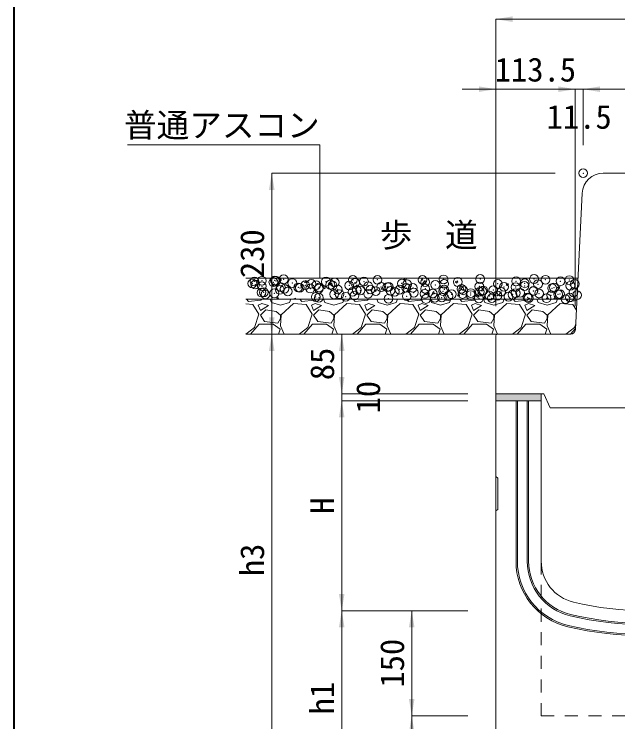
# Model space of a CAD drawing. Units: millimetres at full size. Extents: x 0 to 26200, y 7460 to 13400.
# Drawn here: x 400 to 1263, y 10806 to 11817 of the extents above; entities that cross this region are included whole.
import ezdxf
from ezdxf.enums import TextEntityAlignment as Align

# ---------------------------------------------------------------- set-up
doc = ezdxf.new("R2010")
doc.units = ezdxf.units.MM
doc.header["$LTSCALE"] = 25
doc.header["$PDMODE"] = 32
doc.header["$PDSIZE"] = 12.5
doc.linetypes.add('USER1', pattern=[1.35, 0.75, -0.6])
doc.layers.add('ハッチング_モルタル', color=30, linetype='Continuous')
doc.layers.add('文字', color=7, linetype='Continuous')
for name, color, linetype, lineweight in [('図枠', 7, 'Continuous', 5), ('基礎', 3, 'Continuous', 20), ('寸法線', 7, 'Continuous', 9), ('引出線', 4, 'Continuous', 9), ('本体', 2, 'Continuous', 20), ('目地', 132, 'Continuous', 5), ('舗装・基礎', 7, 'Continuous', 5)]:
    doc.layers.add(name, color=color, linetype=linetype, lineweight=lineweight)
doc.styles.add('ＭＳ ゴシック', font='')
doc.styles.get('ＭＳ ゴシック').set_extended_font_data('MS Gothic')

# ---------------------------------------------------------------- blocks, each defined once
blk = doc.blocks.new('filled_arrow')
at = {"color": 0, "linetype": 'Continuous', "lineweight": -2}
blk.add_solid([(7.5, 1.25), (0, 0), (7.5, -1.25)], dxfattribs=at)

msp = doc.modelspace()

# ---------------------------------------------------------------- hatches: boundary and pattern name
at = {"layer": 'ハッチング_モルタル'}
msp.add_hatch(color=256, dxfattribs=at).paths.add_polyline_path([(1153.05, 11265.09), (1153.05, 11275.09), (1088.05, 11275.09), (1088.05, 11265.09)])

# ---------------------------------------------------------------- linework, layer by layer
at = {"layer": '図枠', "lineweight": 40}
msp.add_line((400, 7659.96), (400, 13199.96), dxfattribs=at)
at = {"layer": '基礎'}
for p, q in [((1205.55, 11440.09), (730.89, 11440.09)), ((1204.05, 11410.09), (730.89, 11410.09)), ((1194.89, 11360.09), (730.89, 11360.09))]:
    msp.add_line(p, q, dxfattribs=at)
at = {"layer": '寸法線', "lineweight": 13}
for p, q in [((1088.05, 11810.09), (1518.05, 11810.09)), ((1088.05, 11400.09), (1088.05, 11810.09)), ((1040.05, 11710.09), (1201.55, 11710.09)), ((1088.05, 11400.09), (1088.05, 11710.09)), ((1153.55, 11710.09), (1261.05, 11710.09)), ((1201.55, 11400.09), (1201.55, 11710.09)), ((1201.55, 11400.09), (1201.55, 11710.09)), ((1213.05, 11710.09), (1393.05, 11710.09)), ((1213.05, 11630.09), (1213.05, 11710.09)), ((1213.05, 11630.09), (1213.05, 11637.63)), ((768.05, 11590.09), (768.05, 11360.09)), ((1173.05, 11590.09), (768.05, 11590.09)), ((768.05, 11360.09), (768.05, 10715.09)), ((1048.05, 11360.09), (768.05, 11360.09)), ((1048.05, 11360.09), (768.05, 11360.09)), ((868.05, 11360.09), (868.05, 11275.09)), ((1048.05, 11360.09), (868.05, 11360.09)), ((868.05, 11323.09), (868.05, 11217.09)), ((1048.05, 11275.09), (868.05, 11275.09)), ((1048.05, 11275.09), (868.05, 11275.09)), ((868.05, 11265.09), (868.05, 10965.09)), ((1048.05, 11265.09), (868.05, 11265.09)), ((1048.05, 11265.09), (868.05, 11265.09)), ((1048.05, 10965.09), (868.05, 10965.09)), ((868.05, 10965.09), (868.05, 10715.09)), ((1048.05, 10965.09), (868.05, 10965.09)), ((968.05, 10815.09), (968.05, 10965.09)), ((1048.05, 10965.09), (968.05, 10965.09)), ((1048.05, 10815.09), (968.05, 10815.09)), ((968.05, 10715.09), (968.05, 10815.09)), ((1048.05, 10815.09), (968.05, 10815.09))]:
    msp.add_line(p, q, dxfattribs=at)
at = {"layer": '引出線'}
msp.add_lwpolyline([(836.58, 11440.16), (836.58, 11630.51), (561.74, 11630.51)], dxfattribs=at)
at = {"layer": '本体'}
for p, q in [((1241.58, 11590.09), (1364.51, 11590.09)), ((1211.62, 11561.58), (1201.88, 11366.74)), ((1088.05, 11357.09), (1088.05, 11275.09)), ((1091.05, 11360.09), (1194.89, 11360.09)), ((1088.05, 11275.09), (1088.05, 10715.09)), ((1088.05, 11275.09), (1153.05, 11275.09)), ((1088.05, 11275.09), (1156.86, 11275.09)), ((1153.05, 11275.09), (1153.05, 11035.61)), ((1156.86, 11275.09), (1166.05, 11255.09)), ((1088.05, 11265.09), (1153.05, 11265.09)), ((1166.05, 11255.09), (1440.05, 11255.09))]:
    msp.add_line(p, q, dxfattribs=at)
at = {"layer": '本体', "lineweight": 9}
for p, q in [((1088.05, 11156.59), (1091.25, 11154.59)), ((1091.25, 11154.59), (1091.25, 11109.59)), ((1091.25, 11109.59), (1088.05, 11107.59))]:
    msp.add_line(p, q, dxfattribs=at)
at = {"layer": '本体', "linetype": 'USER1', "lineweight": 15}
for p, q in [((1153.05, 11035.61), (1153.05, 10815.09)), ((1153.05, 10815.09), (1453.05, 10815.09))]:
    msp.add_line(p, q, dxfattribs=at)
at = {"layer": '本体'}
for centre, radius, start, end in [((1241.58, 11560.09), 30, 90, 177.13759), ((1194.89, 11367.09), 7, 270, 357.13759), ((1091.05, 11357.09), 3, 90, 180), ((1213.05, 11035.61), 60, 180, 256.65764), ((1303.05, 11415.09), 450, 256.65764, 283.34236)]:
    msp.add_arc(centre, radius, start, end, dxfattribs=at)
msp.add_point((1213.05, 11590.09), dxfattribs=at)
at = {"layer": '目地'}
for p, q in [((1117.05, 11265.09), (1117.05, 11035.61)), ((1119.05, 11265.09), (1119.05, 11035.61)), ((1133.05, 11265.09), (1133.05, 11035.61)), ((1135.05, 11265.09), (1135.05, 11035.61))]:
    msp.add_line(p, q, dxfattribs=at)
for centre, radius, start, end in [((1213.05, 11035.61), 96, 180, 256.65764), ((1213.05, 11035.61), 94, 180, 256.65764), ((1213.05, 11035.61), 80, 180, 256.65764), ((1213.05, 11035.61), 78, 180, 256.65764), ((1303.05, 11415.09), 468, 256.65764, 283.34236), ((1303.05, 11415.09), 470, 256.65764, 283.34236), ((1303.05, 11415.09), 486, 256.65764, 283.34236), ((1303.05, 11415.09), 484, 256.65764, 283.34236)]:
    msp.add_arc(centre, radius, start, end, dxfattribs=at)
at = {"layer": '舗装・基礎'}
for p, q in [((744.67, 11440.09), (745.05, 11440.05)), ((745, 11440.04), (744.99, 11440.09)), ((778.45, 11437.13), (780.9, 11440.05)), ((778.45, 11437.13), (781.48, 11436.86)), ((781.43, 11436.85), (780.85, 11440.04)), ((814.89, 11433.94), (817.33, 11436.86)), ((817.87, 11433.67), (817.28, 11436.85)), ((956.94, 11438.93), (959.47, 11437.22)), ((956.97, 11438.98), (959.86, 11440.09)), ((959.47, 11437.22), (960.43, 11440.09)), ((983.46, 11432.72), (987.42, 11436.85)), ((987.97, 11432.02), (987.41, 11436.84)), ((1029.95, 11434.86), (1032.48, 11433.15)), ((1029.97, 11434.91), (1033.53, 11436.27)), ((1032.48, 11433.15), (1033.51, 11436.22)), ((1174.38, 11440.09), (1175.24, 11440.01)), ((1175.19, 11440), (1175.17, 11440.09)), ((768.25, 11430.68), (770.78, 11428.97)), ((768.27, 11430.73), (771.83, 11432.09)), ((770.78, 11428.97), (771.81, 11432.04)), ((814.88, 11433.94), (817.92, 11433.68)), ((841.26, 11426.61), (843.78, 11424.91)), ((841.28, 11426.66), (844.84, 11428.03)), ((843.78, 11424.9), (844.81, 11427.97)), ((851.32, 11430.76), (853.77, 11433.68)), ((851.32, 11430.75), (854.36, 11430.49)), ((854.31, 11430.48), (853.72, 11433.66)), ((887.76, 11427.57), (890.21, 11430.49)), ((887.76, 11427.57), (890.8, 11427.3)), ((890.74, 11427.29), (890.16, 11430.48)), ((914.28, 11422.59), (917.84, 11423.96)), ((924.2, 11424.38), (926.64, 11427.3)), ((924.2, 11424.38), (927.23, 11424.11)), ((927.18, 11424.1), (926.59, 11427.29)), ((960.63, 11421.19), (963.08, 11424.11)), ((963.62, 11420.92), (963.03, 11424.1)), ((983.45, 11432.73), (987.97, 11432.03)), ((1037.67, 11424.31), (1041.63, 11428.44)), ((1037.67, 11424.33), (1042.19, 11423.63)), ((1042.18, 11423.61), (1041.62, 11428.44)), ((1102.96, 11430.79), (1105.48, 11429.08)), ((1102.98, 11430.84), (1106.54, 11432.21)), ((1105.49, 11429.08), (1106.52, 11432.15)), ((1175.96, 11426.72), (1178.49, 11425.02)), ((1175.99, 11426.77), (1179.54, 11428.14)), ((1178.49, 11425.02), (1179.52, 11428.09)), ((914.26, 11422.54), (916.79, 11420.84)), ((916.79, 11420.84), (917.82, 11423.91)), ((960.63, 11421.19), (963.67, 11420.93)), ((987.27, 11418.47), (989.79, 11416.77)), ((987.29, 11418.52), (990.85, 11419.89)), ((989.8, 11416.77), (990.83, 11419.84)), ((997.07, 11418.01), (999.52, 11420.92)), ((997.07, 11418), (1000.11, 11417.74)), ((1000.05, 11417.73), (999.47, 11420.91)), ((1033.51, 11414.82), (1035.96, 11417.74)), ((1033.51, 11414.82), (1036.54, 11414.55)), ((1036.49, 11414.54), (1035.9, 11417.72)), ((1060.27, 11414.4), (1062.8, 11412.7)), ((1060.3, 11414.46), (1063.85, 11415.82)), ((1062.8, 11412.7), (1063.83, 11415.77)), ((1069.94, 11411.63), (1072.39, 11414.55)), ((1072.93, 11411.35), (1072.34, 11414.54)), ((1091.88, 11415.92), (1096.4, 11415.22)), ((1091.89, 11415.9), (1095.85, 11420.03)), ((1096.4, 11415.2), (1095.84, 11420.03)), ((734.97, 11406.99), (732.14, 11410.09)), ((752.5, 11408.51), (734.97, 11406.99)), ((754.02, 11403.94), (748.69, 11401.66)), ((753.91, 11410.09), (752.5, 11408.51)), ((763.17, 11400.89), (754.02, 11403.94)), ((765.76, 11410.09), (767.74, 11405.47)), ((767.74, 11405.47), (780.69, 11401.66)), ((774.89, 11410.09), (777.29, 11412.59)), ((777.57, 11410.09), (777.28, 11412.58)), ((780.69, 11401.66), (793.65, 11405.47)), ((798.98, 11403.94), (781.46, 11387.94)), ((793.65, 11405.47), (795.3, 11410.09)), ((798.57, 11410.23), (798.78, 11410.09)), ((798.6, 11410.28), (802.15, 11411.64)), ((817.27, 11402.42), (798.98, 11403.94)), ((801.63, 11410.09), (802.13, 11411.59)), ((811.17, 11406.99), (808.34, 11410.09)), ((828.7, 11408.51), (811.17, 11406.99)), ((830.22, 11403.94), (824.89, 11401.66)), ((830.11, 11410.09), (828.7, 11408.51)), ((839.37, 11400.89), (830.22, 11403.94)), ((841.96, 11410.09), (843.94, 11405.47)), ((843.94, 11405.47), (856.89, 11401.66)), ((856.89, 11401.66), (869.85, 11405.47)), ((875.18, 11403.94), (857.66, 11387.94)), ((869.85, 11405.47), (871.5, 11410.09)), ((893.47, 11402.42), (875.18, 11403.94)), ((887.37, 11406.99), (884.54, 11410.09)), ((904.9, 11408.51), (887.37, 11406.99)), ((906.42, 11403.94), (901.09, 11401.66)), ((906.31, 11410.09), (904.9, 11408.51)), ((915.57, 11400.89), (906.42, 11403.94)), ((918.16, 11410.09), (920.14, 11405.47)), ((920.14, 11405.47), (933.09, 11401.66)), ((933.09, 11401.66), (946.05, 11405.47)), ((951.38, 11403.94), (933.86, 11387.94)), ((946.05, 11405.47), (947.7, 11410.09)), ((969.67, 11402.42), (951.38, 11403.94)), ((963.57, 11406.99), (960.74, 11410.09)), ((981.1, 11408.51), (963.57, 11406.99)), ((982.62, 11403.94), (977.29, 11401.66)), ((982.51, 11410.09), (981.1, 11408.51)), ((991.77, 11400.89), (982.62, 11403.94)), ((994.36, 11410.09), (996.34, 11405.47)), ((996.34, 11405.47), (1009.29, 11401.66)), ((1009.29, 11401.66), (1022.25, 11405.47)), ((1027.58, 11403.94), (1010.06, 11387.94)), ((1022.25, 11405.47), (1023.9, 11410.09)), ((1045.87, 11402.42), (1027.58, 11403.94)), ((1039.77, 11406.99), (1036.94, 11410.09)), ((1057.3, 11408.51), (1039.77, 11406.99)), ((1058.82, 11403.94), (1053.49, 11401.66)), ((1058.71, 11410.09), (1057.3, 11408.51)), ((1067.97, 11400.89), (1058.82, 11403.94)), ((1069.94, 11411.63), (1072.98, 11411.36)), ((1070.56, 11410.09), (1072.54, 11405.47)), ((1072.54, 11405.47), (1085.49, 11401.66)), ((1085.49, 11401.66), (1098.45, 11405.47)), ((1103.78, 11403.94), (1086.26, 11387.94)), ((1098.45, 11405.47), (1100.1, 11410.09)), ((1122.07, 11402.42), (1103.78, 11403.94)), ((1107.76, 11410.09), (1108.83, 11411.36)), ((1109.01, 11410.09), (1108.78, 11411.35)), ((1115.97, 11406.99), (1113.14, 11410.09)), ((1133.5, 11408.51), (1115.97, 11406.99)), ((1135.02, 11403.94), (1129.69, 11401.66)), ((1133.28, 11410.34), (1133.65, 11410.09)), ((1133.3, 11410.39), (1136.86, 11411.75)), ((1134.91, 11410.09), (1133.5, 11408.51)), ((1144.17, 11400.89), (1135.02, 11403.94)), ((1136.3, 11410.09), (1136.84, 11411.7)), ((1146.76, 11410.09), (1148.74, 11405.47)), ((1148.59, 11410.09), (1150.06, 11411.62)), ((1148.74, 11405.47), (1161.69, 11401.66)), ((1150.23, 11410.09), (1150.05, 11411.62)), ((1161.69, 11401.66), (1174.65, 11405.47)), ((1179.98, 11403.94), (1162.46, 11387.94)), ((1174.65, 11405.47), (1176.3, 11410.09)), ((1198.27, 11402.42), (1179.98, 11403.94)), ((1192.17, 11406.99), (1189.34, 11410.09)), ((1203.94, 11408.01), (1192.17, 11406.99)), ((741.07, 11402.42), (730.89, 11403.27)), ((749.45, 11388.7), (741.07, 11402.42)), ((748.69, 11401.66), (751.74, 11394.04)), ((751.74, 11394.04), (763.17, 11400.89)), ((759.36, 11394.8), (751.74, 11387.18)), ((774.6, 11392.51), (759.36, 11394.8)), ((825.65, 11388.7), (817.27, 11402.42)), ((824.89, 11401.66), (827.94, 11394.04)), ((827.94, 11394.04), (839.37, 11400.89)), ((835.56, 11394.8), (827.94, 11387.18)), ((850.8, 11392.51), (835.56, 11394.8)), ((901.85, 11388.7), (893.47, 11402.42)), ((901.09, 11401.66), (904.14, 11394.04)), ((904.14, 11394.04), (915.57, 11400.89)), ((911.76, 11394.8), (904.14, 11387.18)), ((927, 11392.51), (911.76, 11394.8)), ((978.05, 11388.7), (969.67, 11402.42)), ((977.29, 11401.66), (980.34, 11394.04)), ((980.34, 11394.04), (991.77, 11400.89)), ((987.96, 11394.8), (980.34, 11387.18)), ((1003.2, 11392.51), (987.96, 11394.8)), ((1054.25, 11388.7), (1045.87, 11402.42)), ((1053.49, 11401.66), (1056.54, 11394.04)), ((1056.54, 11394.04), (1067.97, 11400.89)), ((1064.16, 11394.8), (1056.54, 11387.18)), ((1079.4, 11392.51), (1064.16, 11394.8)), ((1130.45, 11388.7), (1122.07, 11402.42)), ((1129.69, 11401.66), (1132.74, 11394.04)), ((1132.74, 11394.04), (1144.17, 11400.89)), ((1140.36, 11394.8), (1132.74, 11387.18)), ((1155.6, 11392.51), (1140.36, 11394.8)), ((1203.25, 11394.26), (1198.27, 11402.42)), ((743.36, 11369.65), (749.45, 11388.7)), ((751.74, 11387.18), (757.83, 11378.03)), ((780.69, 11387.18), (774.6, 11392.51)), ((781.46, 11387.94), (780.69, 11371.94)), ((780.69, 11382.61), (780.69, 11387.18)), ((819.56, 11369.65), (825.65, 11388.7)), ((827.94, 11387.18), (834.03, 11378.03)), ((856.89, 11387.18), (850.8, 11392.51)), ((857.66, 11387.94), (856.89, 11371.94)), ((856.89, 11382.61), (856.89, 11387.18)), ((895.76, 11369.65), (901.85, 11388.7)), ((904.14, 11387.18), (910.23, 11378.03)), ((933.09, 11387.18), (927, 11392.51)), ((933.86, 11387.94), (933.09, 11371.94)), ((933.09, 11382.61), (933.09, 11387.18)), ((971.96, 11369.65), (978.05, 11388.7)), ((980.34, 11387.18), (986.43, 11378.03)), ((1009.29, 11387.18), (1003.2, 11392.51)), ((1010.06, 11387.94), (1009.29, 11371.94)), ((1009.29, 11382.61), (1009.29, 11387.18)), ((1048.16, 11369.65), (1054.25, 11388.7)), ((1056.54, 11387.18), (1062.63, 11378.03)), ((1085.49, 11387.18), (1079.4, 11392.51)), ((1086.26, 11387.94), (1085.49, 11371.94)), ((1085.49, 11382.61), (1085.49, 11387.18)), ((1124.36, 11369.65), (1130.45, 11388.7)), ((1132.74, 11387.18), (1138.83, 11378.03)), ((1161.69, 11387.18), (1155.6, 11392.51)), ((1162.46, 11387.94), (1161.69, 11371.94)), ((1161.69, 11382.61), (1161.69, 11387.18)), ((737.49, 11360.09), (750.21, 11374.22)), ((750.21, 11374.22), (770.03, 11374.22)), ((757.83, 11378.03), (776.88, 11375.75)), ((770.03, 11374.22), (779.93, 11367.37)), ((776.88, 11375.75), (780.69, 11382.61)), ((813.69, 11360.09), (826.41, 11374.22)), ((826.41, 11374.22), (846.23, 11374.22)), ((834.03, 11378.03), (853.08, 11375.75)), ((846.23, 11374.22), (856.13, 11367.37)), ((853.08, 11375.75), (856.89, 11382.61)), ((889.89, 11360.09), (902.61, 11374.22)), ((902.61, 11374.22), (922.43, 11374.22)), ((910.23, 11378.03), (929.28, 11375.75)), ((922.43, 11374.22), (932.33, 11367.37)), ((929.28, 11375.75), (933.09, 11382.61)), ((966.09, 11360.09), (978.81, 11374.22)), ((978.81, 11374.22), (998.63, 11374.22)), ((986.43, 11378.03), (1005.48, 11375.75)), ((998.63, 11374.22), (1008.53, 11367.37)), ((1005.48, 11375.75), (1009.29, 11382.61)), ((1042.29, 11360.09), (1055.01, 11374.22)), ((1055.01, 11374.22), (1074.83, 11374.22)), ((1062.63, 11378.03), (1081.68, 11375.75)), ((1074.83, 11374.22), (1084.73, 11367.37)), ((1081.68, 11375.75), (1085.49, 11382.61)), ((1118.49, 11360.09), (1131.21, 11374.22)), ((1131.21, 11374.22), (1151.03, 11374.22)), ((1138.83, 11378.03), (1157.88, 11375.75)), ((1151.03, 11374.22), (1160.93, 11367.37)), ((1157.88, 11375.75), (1161.69, 11382.61)), ((1200.56, 11369.65), (1202.3, 11375.09)), ((730.98, 11360.09), (743.36, 11369.65)), ((779.93, 11367.37), (777.85, 11360.09)), ((780.69, 11371.94), (785.68, 11360.09)), ((807.18, 11360.09), (819.56, 11369.65)), ((856.13, 11367.37), (854.05, 11360.09)), ((856.89, 11371.94), (861.88, 11360.09)), ((883.38, 11360.09), (895.76, 11369.65)), ((932.33, 11367.37), (930.25, 11360.09)), ((933.09, 11371.94), (938.08, 11360.09)), ((959.58, 11360.09), (971.96, 11369.65)), ((1008.53, 11367.37), (1006.45, 11360.09)), ((1009.29, 11371.94), (1014.28, 11360.09)), ((1035.78, 11360.09), (1048.16, 11369.65)), ((1084.73, 11367.37), (1082.65, 11360.09)), ((1085.49, 11371.94), (1090.48, 11360.09)), ((1111.98, 11360.09), (1124.36, 11369.65)), ((1160.93, 11367.37), (1158.85, 11360.09)), ((1161.69, 11371.94), (1166.68, 11360.09)), ((1188.18, 11360.09), (1200.56, 11369.65)), ((1194.69, 11360.09), (1201.95, 11368.15))]:
    msp.add_line(p, q, dxfattribs=at)
for p in [(785.09, 11438.47), (1013.55, 11438.32), (1065.85, 11438.88), (1142.8, 11438.88), (740.29, 11432.57), (743.24, 11435.39), (744.53, 11431.01), (753.95, 11428.57), (754.02, 11436.42), (770.36, 11434.24), (772.38, 11436.8), (774.16, 11436.1), (797.48, 11433.1), (815.96, 11430.03), (824.6, 11431.95), (831.53, 11430.15), (845.58, 11435.11), (851.71, 11430.81), (855.01, 11429.4), (857.91, 11433.96), (878.83, 11429.66), (883.99, 11437.54), (887.09, 11433.62), (899.81, 11435.3), (905.95, 11428.51), (919.05, 11437.83), (953.86, 11432.59), (961.5, 11431.26), (983.49, 11437.68), (987.16, 11434.51), (1001.81, 11430.45), (1014.52, 11432.12), (1033.76, 11434.66), (1064.67, 11428.24), (1091.06, 11432.05), (1117.14, 11435.63), (1129.24, 11428.95), (1129.52, 11432.79), (1148.48, 11431.48), (1159.15, 11437.88), (1180.56, 11435.71), (1193.28, 11437.38), (1194.65, 11429.35), (1200.94, 11431.81), (753.4, 11419.51), (756.71, 11419.86), (771.73, 11418.44), (779.78, 11423.32), (781.07, 11427.42), (786.33, 11424.94), (790.97, 11420.97), (805.87, 11426.9), (808.19, 11426.27), (823.05, 11425.19), (835.31, 11425.13), (835.77, 11426.87), (862.42, 11423.98), (883.38, 11420.62), (889.54, 11422.84), (894.61, 11422.42), (905.68, 11417.79), (909.04, 11423.88), (916.66, 11421.69), (924.24, 11427.51), (933.07, 11427.37), (935.42, 11427.69), (937.77, 11422.02), (943.78, 11420.55), (950.48, 11423.69), (960.19, 11426.22), (969.72, 11426.23), (970.9, 11419.4), (987.3, 11425.08), (998.02, 11418.25), (1012.93, 11421.41), (1014.42, 11423.93), (1039.01, 11424.99), (1041.54, 11422.79), (1052.48, 11418.84), (1065.2, 11420.52), (1068.66, 11421.64), (1070.27, 11422.62), (1084.44, 11423.05), (1095.78, 11420.49), (1099.89, 11427.71), (1116.52, 11427.27), (1116.52, 11418.72), (1122.9, 11419.35), (1141.69, 11421.64), (1142.18, 11421.97), (1150.01, 11418.2), (1168.57, 11425.78), (1171.32, 11426.72), (1199.15, 11419.88), (759.01, 11416.76), (830.91, 11413.24), (835.36, 11412.25), (857.29, 11417.05), (864.99, 11417.34), (873.73, 11413.59), (886.44, 11415.26), (934.8, 11410.77), (960.89, 11414.35), (986.54, 11417.6), (988.44, 11410.41), (1001.16, 11412.09), (1011.02, 11412.45), (1020.4, 11414.62), (1025.13, 11417.11), (1040.64, 11417.54), (1052.25, 11415.96), (1064.05, 11411.33), (1079.37, 11414.82), (1082.44, 11411.47), (1090.44, 11415.14), (1106.49, 11413.67), (1112.07, 11416.55), (1133.61, 11412.53), (1135.11, 11411.45), (1160.72, 11411.38), (1167.2, 11415.67), (1177.13, 11417.06), (1179.91, 11417.34), (1187.84, 11410.23), (1194.03, 11412.44), (1204.25, 11415.91)]:
    msp.add_point(p, dxfattribs=at)

# ---------------------------------------------------------------- block references
at = {"layer": '寸法線', "lineweight": 13, "xscale": 3.2, "yscale": 3.2}
for p in [(1088.05, 11810.09), (1213.05, 11710.09), (1213.05, 11710.09)]:
    msp.add_blockref('filled_arrow', p, dxfattribs=at)
for p, rotation in [((1088.05, 11710.09), 180), ((1201.55, 11710.09), 180), ((1201.55, 11710.09), 180), ((768.05, 11590.09), 270), ((768.05, 11360.09), 90), ((768.05, 11360.09), 270), ((868.05, 11360.09), 270), ((868.05, 11275.09), 90), ((868.05, 11275.09), 90), ((868.05, 11265.09), 270), ((868.05, 11265.09), 270), ((868.05, 10965.09), 90), ((868.05, 10965.09), 270), ((968.05, 10965.09), 270), ((968.05, 10815.09), 90), ((968.05, 10815.09), 270)]:
    msp.add_blockref('filled_arrow', p, dxfattribs=dict(at, rotation=rotation))
at = {"layer": '引出線', "xscale": 0.133, "yscale": 0.133, "rotation": 90}
msp.add_blockref('filled_arrow', (836.58, 11440.16), dxfattribs=at)

# ---------------------------------------------------------------- texts
at = {"layer": '寸法線', "style": 'ＭＳ ゴシック'}
for s, p in [('113.5', (1144.8, 11738.09)), ('11.5', (1207.3, 11670.63))]:
    msp.add_text(s, height=34.18, dxfattribs=at).set_placement(p, align=Align.MIDDLE_CENTER)
for s, p in [('230', (740.05, 11475.09)), ('85', (840.05, 11317.59)), ('10', (905.74, 11270.09)), ('H', (840.05, 11115.09)), ('h3', (740.05, 11037.59)), ('150', (940.05, 10890.09)), ('h1', (840.05, 10840.09))]:
    msp.add_text(s, height=34.18, rotation=90, dxfattribs=at).set_placement(p, align=Align.MIDDLE_CENTER)
at = {"layer": '引出線', "style": 'ＭＳ ゴシック'}
msp.add_text('普通アスコン', height=34.18, dxfattribs=at).set_placement((836.58, 11675.72), align=Align.TOP_RIGHT)
at = {"layer": '文字', "style": 'ＭＳ ゴシック'}
msp.add_text('歩  道', height=34.18, dxfattribs=at).set_placement((992.28, 11501.81), align=Align.MIDDLE_CENTER)

doc.saveas('drawing.dxf')
